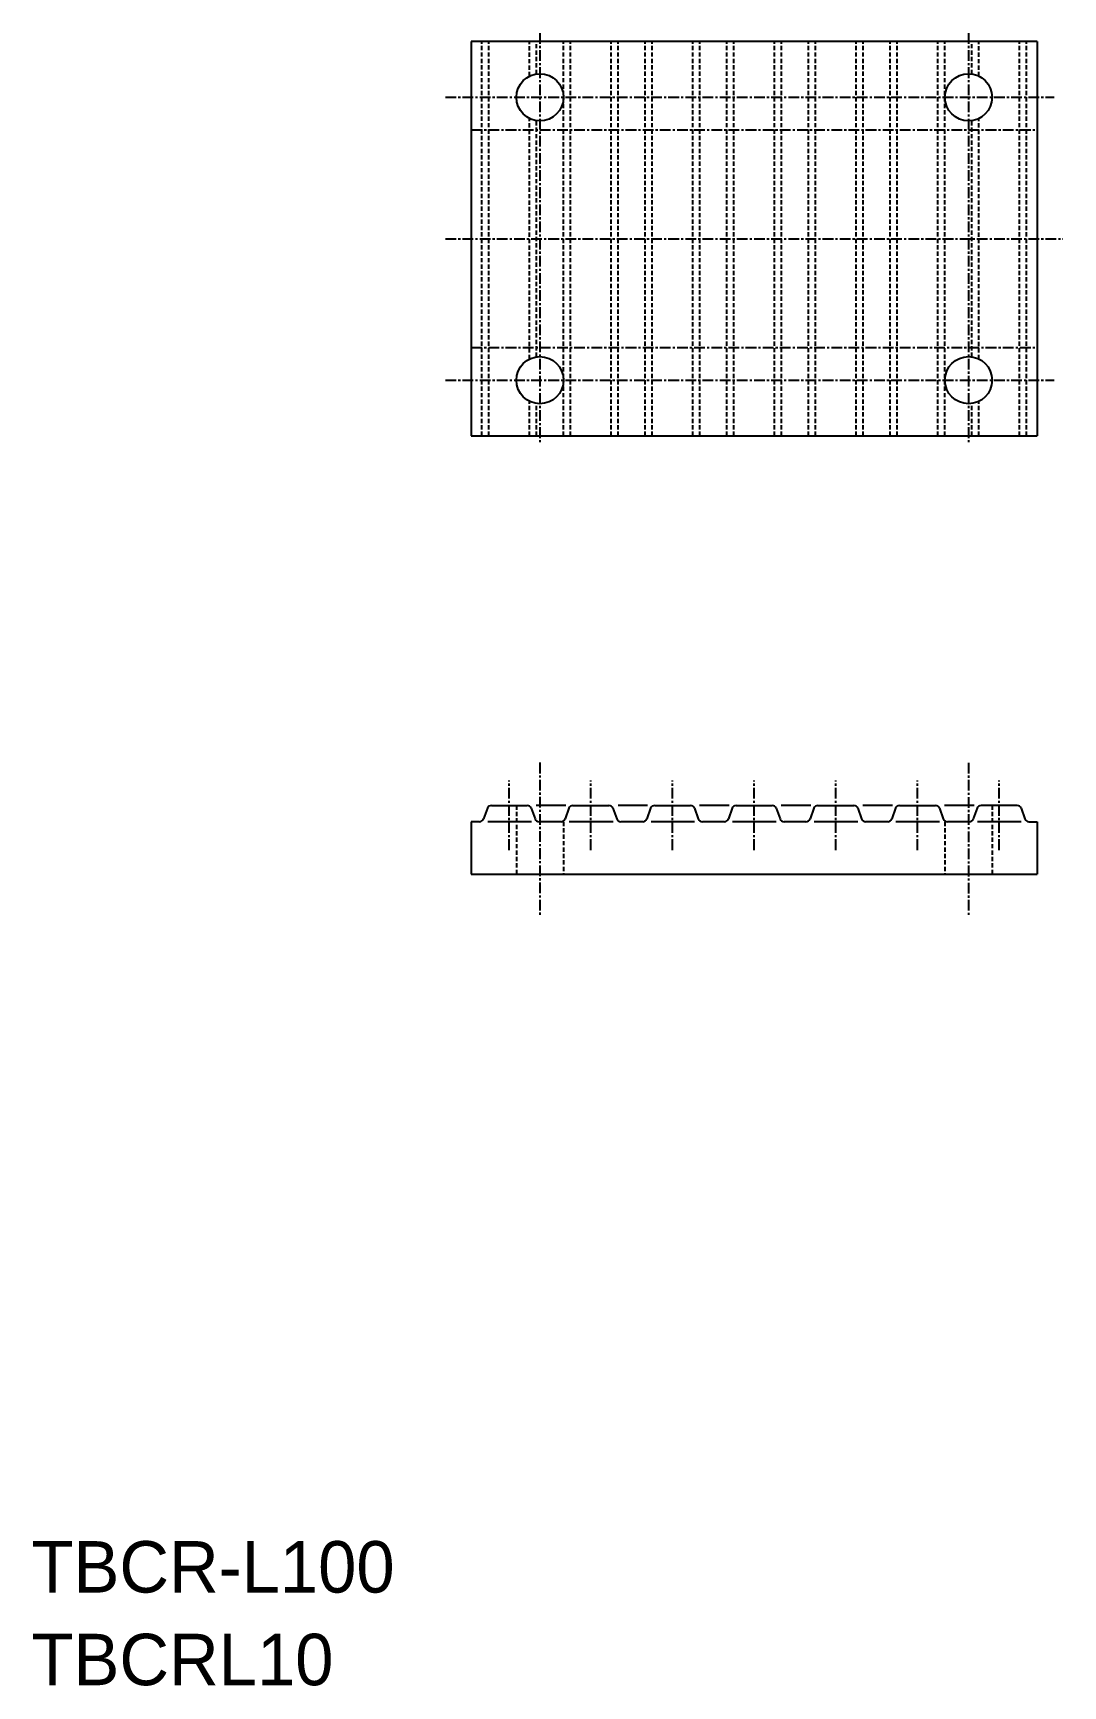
# Model space of a CAD drawing. Extents: x -286 to -166, y -61 to 132.
import ezdxf

# ---------------------------------------------------------------- set-up
doc = ezdxf.new("R2010")
doc.units = 0
doc.linetypes.add('CENTER', pattern=[2, 1.25, -0.25, 0.25, -0.25])
doc.linetypes.add('DASHED', pattern=[0.75, 0.5, -0.25])
doc.layers.get('0').update_dxf_attribs({"linetype": 'CONTINUOUS'})
doc.layers.add('CENTER', color=1, linetype='CENTER')

msp = doc.modelspace()

# ---------------------------------------------------------------- linework, layer by layer
at = {"color": 7, "linetype": 'CONTINUOUS'}
for p, q in [((-234.68, 130.95), (-234.68, 84.95)), ((-168.68, 130.95), (-234.68, 130.95)), ((-168.68, 130.95), (-168.68, 84.95)), ((-234.68, 84.95), (-168.68, 84.95)), ((-232.81, 41.5), (-233.27, 40.26)), ((-232.34, 41.83), (-228.17, 41.83)), ((-227.7, 41.5), (-227.25, 40.26)), ((-223.66, 41.83), (-227.1, 41.83)), ((-223.29, 41.5), (-223.74, 40.26)), ((-222.82, 41.83), (-218.64, 41.83)), ((-218.17, 41.5), (-217.72, 40.26)), ((-214.13, 41.83), (-217.57, 41.83)), ((-213.76, 41.5), (-214.22, 40.26)), ((-213.29, 41.83), (-209.12, 41.83)), ((-208.65, 41.5), (-208.2, 40.26)), ((-204.61, 41.83), (-208.05, 41.83)), ((-204.24, 41.5), (-204.69, 40.26)), ((-203.77, 41.83), (-199.59, 41.83)), ((-199.12, 41.5), (-198.67, 40.26)), ((-195.08, 41.83), (-198.52, 41.83)), ((-194.71, 41.5), (-195.17, 40.26)), ((-194.24, 41.83), (-190.07, 41.83)), ((-189.6, 41.5), (-189.15, 40.26)), ((-185.56, 41.83), (-189, 41.83)), ((-185.19, 41.5), (-185.64, 40.26)), ((-184.72, 41.83), (-180.54, 41.83)), ((-180.07, 41.5), (-179.62, 40.26)), ((-176.03, 41.83), (-179.47, 41.83)), ((-175.66, 41.5), (-176.12, 40.26)), ((-171.02, 41.83), (-175.19, 41.83)), ((-170.55, 41.5), (-170.1, 40.26)), ((-233.74, 39.93), (-234.68, 39.93)), ((-234.68, 39.93), (-234.68, 33.83)), ((-227.68, 39.93), (-232.77, 39.93)), ((-224.21, 39.93), (-226.78, 39.93)), ((-218.15, 39.93), (-223.25, 39.93)), ((-214.69, 39.93), (-217.25, 39.93)), ((-208.63, 39.93), (-213.72, 39.93)), ((-205.16, 39.93), (-207.73, 39.93)), ((-199.1, 39.93), (-204.2, 39.93)), ((-195.64, 39.93), (-198.2, 39.93)), ((-189.58, 39.93), (-194.67, 39.93)), ((-186.11, 39.93), (-188.68, 39.93)), ((-180.05, 39.93), (-185.15, 39.93)), ((-176.59, 39.93), (-179.15, 39.93)), ((-170.53, 39.93), (-175.62, 39.93)), ((-169.63, 39.93), (-168.68, 39.93)), ((-168.68, 39.93), (-168.68, 33.83)), ((-234.68, 33.83), (-168.68, 33.83))]:
    msp.add_line(p, q, dxfattribs=at)
at = {"color": 3, "linetype": 'DASHED'}
for p, q in [((-233.45, 84.95), (-233.45, 130.95)), ((-232.63, 84.95), (-232.63, 130.95)), ((-227.88, 126.92), (-227.88, 130.95)), ((-227.06, 127.17), (-227.06, 130.95)), ((-223.92, 84.95), (-223.92, 130.95)), ((-223.11, 84.95), (-223.11, 130.95)), ((-218.36, 84.95), (-218.36, 130.95)), ((-217.54, 84.95), (-217.54, 130.95)), ((-214.4, 84.95), (-214.4, 130.95)), ((-213.58, 84.95), (-213.58, 130.95)), ((-208.83, 84.95), (-208.83, 130.95)), ((-208.01, 84.95), (-208.01, 130.95)), ((-204.87, 84.95), (-204.87, 130.95)), ((-204.06, 84.95), (-204.06, 130.95)), ((-199.31, 84.95), (-199.31, 130.95)), ((-198.49, 84.95), (-198.49, 130.95)), ((-195.35, 84.95), (-195.35, 130.95)), ((-194.53, 84.95), (-194.53, 130.95)), ((-189.78, 84.95), (-189.78, 130.95)), ((-188.96, 84.95), (-188.96, 130.95)), ((-185.82, 84.95), (-185.82, 130.95)), ((-185.01, 84.95), (-185.01, 130.95)), ((-180.26, 84.95), (-180.26, 130.95)), ((-179.44, 84.95), (-179.44, 130.95)), ((-176.3, 127.17), (-176.3, 130.95)), ((-175.48, 126.92), (-175.48, 130.95)), ((-170.73, 84.95), (-170.73, 130.95)), ((-169.91, 84.95), (-169.91, 130.95)), ((-227.88, 93.92), (-227.88, 121.97)), ((-227.06, 94.17), (-227.06, 121.73)), ((-176.3, 94.17), (-176.3, 121.73)), ((-175.48, 93.92), (-175.48, 121.97)), ((-227.88, 84.95), (-227.88, 88.97)), ((-227.06, 84.95), (-227.06, 88.73)), ((-176.3, 84.95), (-176.3, 88.73)), ((-175.48, 84.95), (-175.48, 88.97)), ((-229.43, 41.83), (-229.43, 33.83)), ((-173.93, 41.83), (-173.93, 33.83)), ((-223.93, 39.93), (-223.93, 33.83)), ((-179.43, 39.93), (-179.43, 33.83))]:
    msp.add_line(p, q, dxfattribs=at)
at = {"color": 7, "linetype": 'CONTINUOUS'}
for centre in [(-226.68, 124.45), (-176.68, 124.45), (-226.68, 91.45), (-176.68, 91.45)]:
    msp.add_circle(centre, 2.75, dxfattribs=at)
for centre, start, end in [((-232.34, 41.33), 90, 160), ((-228.17, 41.33), 20, 90), ((-222.82, 41.33), 90, 160), ((-218.64, 41.33), 20, 90), ((-213.29, 41.33), 90, 160), ((-209.12, 41.33), 20, 90), ((-203.77, 41.33), 90, 160), ((-199.59, 41.33), 20, 90), ((-194.24, 41.33), 90, 160), ((-190.07, 41.33), 20, 90), ((-184.72, 41.33), 90, 160), ((-180.54, 41.33), 20, 90), ((-175.19, 41.33), 90, 160), ((-171.02, 41.33), 20, 90), ((-233.74, 40.43), 270, 340), ((-226.78, 40.43), 200, 270), ((-224.21, 40.43), 270, 340), ((-217.25, 40.43), 200, 270), ((-214.69, 40.43), 270, 340), ((-207.73, 40.43), 200, 270), ((-205.16, 40.43), 270, 340), ((-198.2, 40.43), 200, 270), ((-195.64, 40.43), 270, 340), ((-188.68, 40.43), 200, 270), ((-186.11, 40.43), 270, 340), ((-179.15, 40.43), 200, 270), ((-176.59, 40.43), 270, 340), ((-169.63, 40.43), 200, 270)]:
    msp.add_arc(centre, 0.5, start, end, dxfattribs=at)
at = {"layer": 'CENTER', "color": 1, "linetype": 'CENTER'}
for p, q in [((-226.68, 131.95), (-226.68, 83.95)), ((-176.68, 131.95), (-176.68, 83.95)), ((-237.7, 124.45), (-166.68, 124.45)), ((-234.68, 120.65), (-168.68, 120.65)), ((-237.7, 107.95), (-165.67, 107.95)), ((-234.68, 95.25), (-168.68, 95.25)), ((-237.7, 91.45), (-166.68, 91.45)), ((-226.68, 46.83), (-226.68, 28.83)), ((-176.68, 46.81), (-176.68, 28.83)), ((-230.26, 36.63), (-230.26, 44.76)), ((-220.73, 36.63), (-220.73, 44.76)), ((-211.21, 36.63), (-211.21, 44.76)), ((-201.68, 36.63), (-201.68, 44.76)), ((-192.16, 36.63), (-192.16, 44.76)), ((-182.63, 36.63), (-182.63, 44.76)), ((-173.11, 36.63), (-173.11, 44.76))]:
    msp.add_line(p, q, dxfattribs=at)

# ---------------------------------------------------------------- texts
at = {"color": 7, "linetype": 'CONTINUOUS'}
for s, p in [('TBCR-L100', (-285.99, -50)), ('TBCRL10', (-285.99, -60.81))]:
    msp.add_text(s, height=6, dxfattribs=at).set_placement(p)

doc.saveas('drawing.dxf')
